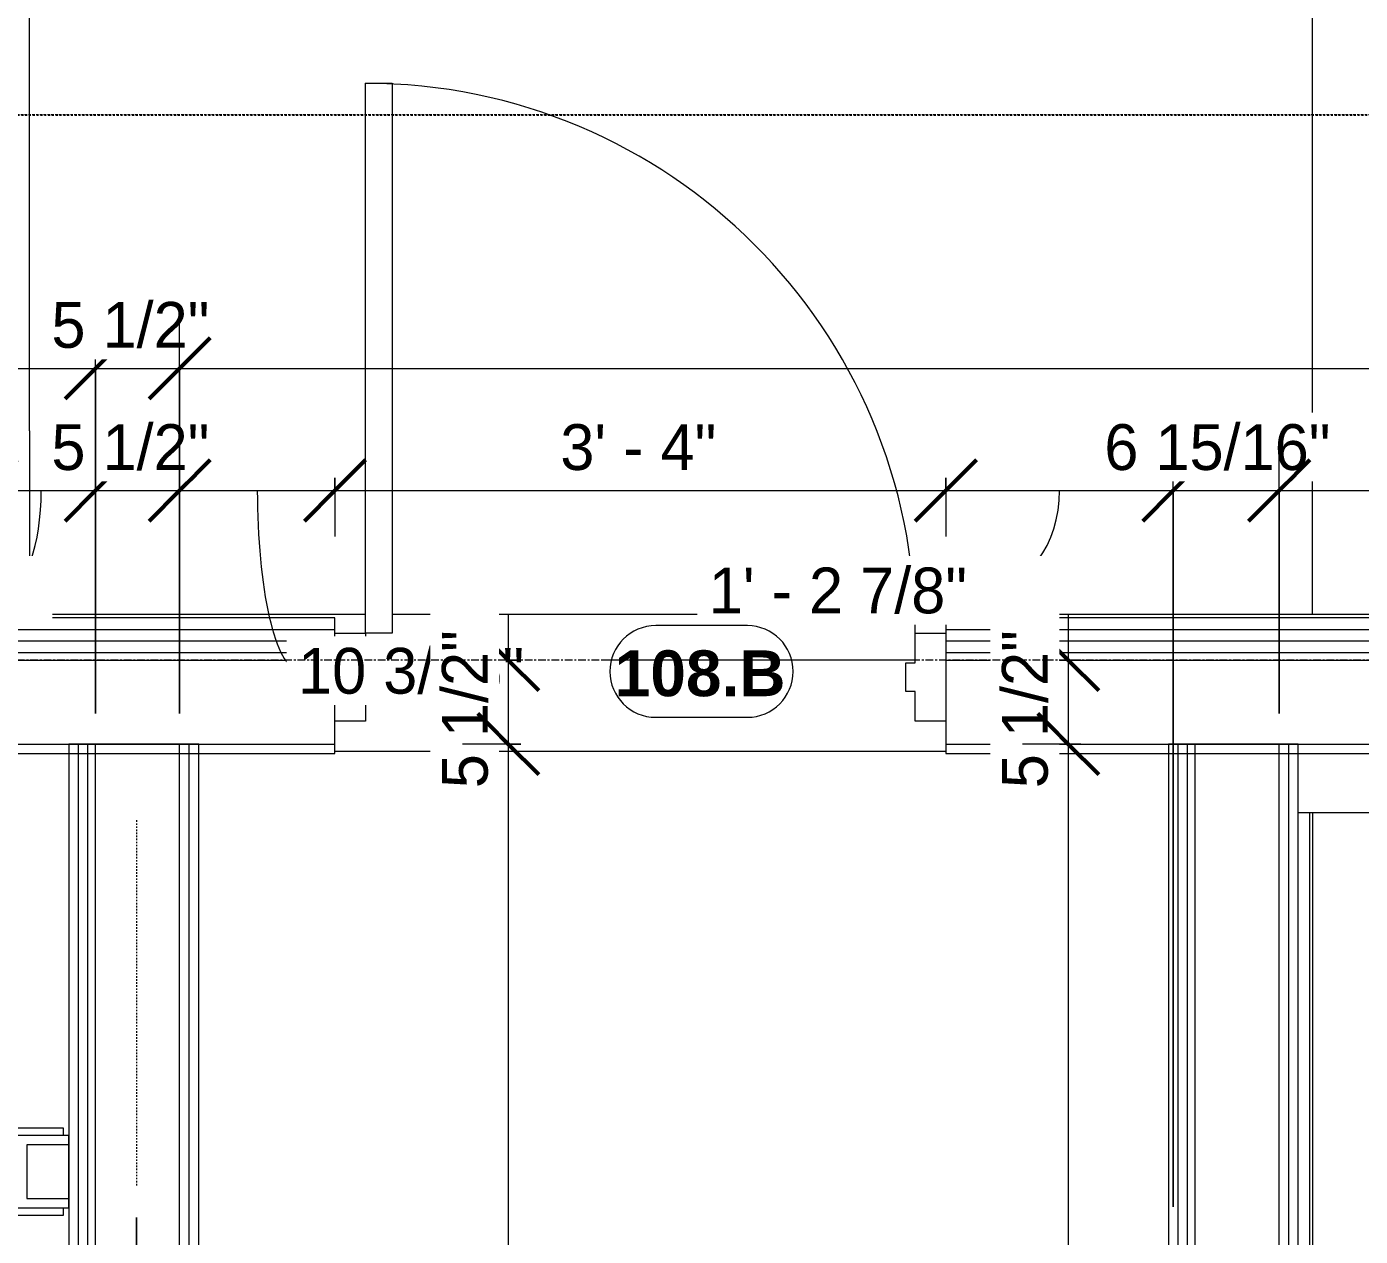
# Model space of a CAD drawing. Header units: inches. Extents: x -4058 to -1781, y 9814 to 12264.
# Drawn here: x -2716.5 to -2629.2, y 12049.5 to 12128.6 of the extents above; entities that cross this region are included whole.
import ezdxf

# ---------------------------------------------------------------- set-up
doc = ezdxf.new("R2010")
doc.units = ezdxf.units.IN
doc.header["$MEASUREMENT"] = 0
for name, pattern in [('Aligning Line 1_8_', [0.25, 0.125, -0.125]), ('Dash 3_32_', [0.1875, 0.09375, -0.09375]), ('Dash_2_', [0.25, 0.125, -0.125]), ('Grid Line 1_2_', [0.875, 0.5, -0.125, 0.125, -0.125])]:
    doc.linetypes.add(name, pattern=pattern)
for name, color, linetype, lineweight in [('0-1', 7, 'Continuous', 5), ('0-2', 7, 'Continuous', 9), ('A-ANNO-DIMS', 211, 'Continuous', 9), ('A-ANNO-DIMS-32', 211, 'Continuous', 9), ('A-DETL-1', 90, 'Dash 3_32_', 9), ('A-DOOR-1', 7, 'Continuous', 9), ('A-DOOR-2', 31, 'Continuous', 9), ('A-DOOR-FRAM-1', 7, 'Continuous', 9), ('A-DOOR-IDEN', 31, 'Continuous', 9), ('A-FLOR-1', 7, 'Continuous', 9), ('A-WALL-1', 7, 'Continuous', 9), ('A-WALL-2', 113, 'Continuous', 9), ('G-ANNO-SYMB', 111, 'Aligning Line 1_8_', 9), ('I-WALL-3', 7, 'Continuous', 9), ('S-FNDN-1', 7, 'Continuous', 9), ('S-GRID-1', 1, 'Grid Line 1_2_', 9), ('S-STRS-1', 7, 'Continuous', 9)]:
    doc.layers.add(name, color=color, linetype=linetype, lineweight=lineweight)
doc.layers.add('0-3', color=250, linetype='Dash_2_')
doc.styles.add('Arial_B', font='arialbd.ttf', dxfattribs={"height": 3})
doc.styles.add('Century Gothic', font='ufonts.com_century-gothic.ttf', dxfattribs={"height": 3})
doc.dimstyles.new('THE_DIMENSION_STRING_1', dxfattribs={"dimscale": 12, "dimtxt": 3.132505, "dimasz": 0.333333, "dimexe": 0.25, "dimexo": 0.166667, "dimgap": 0.041667, "dimtad": 1, "dimdec": 4, "dimrnd": 0.0625, "dimzin": 3, "dimdsep": 46, "dimlunit": 4, "dimtxsty": 'Century Gothic', "dimblk1": 'OBLIQUE', "dimblk2": 'OBLIQUE', "dimsah": 1, "dimcen": 0.09, "dimdle": 0.25, "dimazin": 0, "dimtfac": 1, "dimtdec": 4, "dimtix": 1, "dimtmove": 1, "dimatfit": 3, "dimfxl": 1, "dimtvp": 1, "dimtfill": 1, "dimfrac": 2, "dimtolj": 1, "dimtzin": 0, "dimarcsym": 2})
doc.dimstyles.new('THE_DIMENSION_STRING_2', dxfattribs={"dimscale": 12, "dimtxt": 3.132505, "dimasz": 0.333333, "dimexe": 0.25, "dimexo": 0.166667, "dimgap": 0.041667, "dimtad": 1, "dimdec": 4, "dimrnd": 0.0625, "dimzin": 3, "dimdsep": 46, "dimlunit": 4, "dimtxsty": 'Century Gothic', "dimblk1": 'OBLIQUE', "dimblk2": 'OBLIQUE', "dimsah": 1, "dimcen": 0.09, "dimdle": 0.25, "dimazin": 0, "dimtfac": 1, "dimtdec": 4, "dimtix": 1, "dimtmove": 0, "dimatfit": 3, "dimfxl": 1, "dimtvp": 1, "dimtfill": 1, "dimfrac": 2, "dimtolj": 1, "dimtzin": 0, "dimarcsym": 2})
doc.dimstyles.new('THE_DIMENSION_STRING_3', dxfattribs={"dimscale": 12, "dimtxt": 3.132505, "dimasz": 0.333333, "dimexe": 0.25, "dimexo": 0.166667, "dimgap": 0.041667, "dimtad": 1, "dimdec": 4, "dimrnd": 0.0625, "dimzin": 3, "dimdsep": 46, "dimlunit": 4, "dimtxsty": 'Century Gothic', "dimblk1": 'OBLIQUE', "dimblk2": 'OBLIQUE', "dimsah": 1, "dimcen": 0.09, "dimdle": 0.25, "dimazin": 0, "dimtfac": 1, "dimtdec": 4, "dimtix": 1, "dimtmove": 0, "dimatfit": 3, "dimfxl": 1, "dimtvp": 1, "dimtfill": 1, "dimfrac": 2, "dimtolj": 1, "dimtzin": 0, "dimarcsym": 2})
doc.dimstyles.new('THE_DIMENSION_STRING_5', dxfattribs={"dimscale": 12, "dimtxt": 3.132505, "dimasz": 0.333333, "dimexe": 0.25, "dimexo": 0.166667, "dimgap": 0.041667, "dimtad": 1, "dimdec": 4, "dimrnd": 0.0625, "dimzin": 3, "dimdsep": 46, "dimlunit": 4, "dimtxsty": 'Century Gothic', "dimblk1": 'OBLIQUE', "dimblk2": 'OBLIQUE', "dimsah": 1, "dimcen": 0.09, "dimdle": 0.25, "dimazin": 0, "dimtfac": 1, "dimtdec": 4, "dimtix": 1, "dimtmove": 0, "dimatfit": 3, "dimfxl": 1, "dimtvp": 1, "dimtfill": 1, "dimfrac": 2, "dimtolj": 1, "dimtzin": 0, "dimarcsym": 2})

# ---------------------------------------------------------------- blocks, each defined once
blk = doc.blocks.new('STOREFRONT DOOR B - ALUM_ STILE W_ GLASS INSET-3358393-UNIT PLANS - 1ST FLOOR')
at = {"layer": 'A-DOOR-1'}
for p, q in [((16.25, -3.6875), (18, -3.6875)), ((16.25, -39.6875), (16.25, -3.6875)), ((18, -3.6875), (18, -39.6875)), ((18, -39.6875), (16.25, -39.6875))]:
    blk.add_line(p, q, dxfattribs=at)
blk.add_arc((18, -3.6875), 36, 180, 270, dxfattribs=at)
at = {"layer": 'A-DOOR-FRAM-1'}
for p, q in [((-20, 2.0625), (-18, 2.0625)), ((-20, -3.6875), (-20, 2.0625)), ((-18, 2.0625), (-18, 0.125)), ((18, 2.0625), (20, 2.0625)), ((18, 0.125), (18, 2.0625)), ((20, 2.0625), (20, -3.6875)), ((-18, 0.125), (-17.375, 0.125)), ((-17.375, 0.125), (-17.375, -1.75)), ((17.375, 0.125), (18, 0.125)), ((17.375, -1.75), (17.375, 0.125)), ((-18, -1.75), (-18, -3.6875)), ((-17.375, -1.75), (-18, -1.75)), ((18, -1.75), (17.375, -1.75)), ((18, -3.6875), (18, -1.75)), ((-18, -3.6875), (-20, -3.6875)), ((20, -3.6875), (18, -3.6875))]:
    blk.add_line(p, q, dxfattribs=at)
blk = doc.blocks.new('CTR - 1st Phase - Shell_rvt-1-UNIT PLANS - 1ST FLOOR')
at = {"layer": 'A-FLOR-1'}
for p, q in [((-2716.324, 12102.189), (-2716.324, 12219.189)), ((-2632.324, 12090.189), (-2632.324, 12159.189)), ((-2716.324, 12102.189), (-2716.324, 12090.189)), ((-2656.324, 12081.189), (-2696.324, 12081.189))]:
    blk.add_line(p, q, dxfattribs=at)
at = {"layer": 'A-WALL-1'}
for p, q in [((-2696.324, 12089.939), (-2792.624, 12089.939)), ((-2696.324, 12088.939), (-2696.324, 12089.939)), ((-2642.549, 12089.939), (-2656.324, 12089.939)), ((-2656.324, 12089.939), (-2656.324, 12088.939)), ((-2518.099, 12089.939), (-2642.549, 12089.939)), ((-2792.624, 12089.189), (-2696.324, 12089.189)), ((-2792.624, 12088.439), (-2696.324, 12088.439)), ((-2656.324, 12089.189), (-2642.549, 12089.189)), ((-2656.324, 12088.439), (-2642.549, 12088.439)), ((-2642.549, 12089.189), (-2518.099, 12089.189)), ((-2642.549, 12088.439), (-2518.099, 12088.439)), ((-2719.936, 12087.689), (-2696.324, 12087.689)), ((-2656.324, 12087.689), (-2642.549, 12087.689)), ((-2642.549, 12087.689), (-2518.099, 12087.689)), ((-2719.936, 12087.189), (-2696.324, 12087.189)), ((-2656.324, 12087.189), (-2642.549, 12087.189)), ((-2642.549, 12087.189), (-2518.099, 12087.189)), ((-2696.324, 12081.064), (-2696.324, 12083.189)), ((-2656.324, 12083.189), (-2656.324, 12081.064)), ((-2719.936, 12081.689), (-2696.324, 12081.689)), ((-2656.324, 12081.689), (-2642.549, 12081.689)), ((-2642.549, 12081.689), (-2518.099, 12081.689)), ((-2719.936, 12081.064), (-2696.324, 12081.064)), ((-2656.324, 12081.064), (-2642.549, 12081.064)), ((-2642.549, 12081.064), (-2518.099, 12081.064))]:
    blk.add_line(p, q, dxfattribs=at)
at = {"layer": 'S-FNDN-1'}
for p, q in [((-2719.374, 12090.189), (-2694.324, 12090.189)), ((-2692.574, 12090.189), (-1997.074, 12090.189)), ((-2658.324, 12087.189), (-2694.324, 12087.189))]:
    blk.add_line(p, q, dxfattribs=at)
at = {"layer": '0-2', "rotation": 180}
blk.add_blockref('STOREFRONT DOOR B - ALUM_ STILE W_ GLASS INSET-3358393-UNIT PLANS - 1ST FLOOR', (-2676.324, 12085.252), dxfattribs=at)
blk = doc.blocks.new('CTR - 1st Phase -Stairs _ Elevators_rvt-1-UNIT PLANS - 1ST FLOOR')
at = {"layer": 'A-WALL-1'}
for p, q in [((-2713.124, 11844.064), (-2713.124, 12081.689)), ((-2712.499, 11844.064), (-2712.499, 12081.689)), ((-2711.999, 11844.064), (-2711.999, 12081.689)), ((-2706.499, 11844.064), (-2706.499, 12081.689)), ((-2705.874, 11844.064), (-2705.874, 12081.689)), ((-2641.124, 11901.189), (-2641.124, 12081.689)), ((-2640.499, 11901.189), (-2640.499, 12081.689)), ((-2639.999, 11901.189), (-2639.999, 12081.689)), ((-2634.499, 11901.189), (-2634.499, 12081.689)), ((-2633.874, 11901.189), (-2633.874, 12081.689))]:
    blk.add_line(p, q, dxfattribs=at)
at = {"layer": 'I-WALL-3'}
for p, q in [((-2713.749, 12081.689), (-2713.749, 11844.064)), ((-2705.249, 12081.689), (-2713.749, 12081.689)), ((-2705.249, 11844.064), (-2705.249, 12081.689)), ((-2641.749, 12081.689), (-2641.749, 11901.189)), ((-2633.249, 12081.689), (-2641.749, 12081.689)), ((-2633.249, 11901.189), (-2633.249, 12081.689))]:
    blk.add_line(p, q, dxfattribs=at)
at = {"layer": 'S-STRS-1'}
blk.add_line((-2632.311, 12077.189), (-2632.311, 12044.314), dxfattribs=at)
blk = doc.blocks.new('CTR - 1st Phase - Structure_rvt-1-UNIT PLANS - 1ST FLOOR')
at = {"layer": 'A-WALL-1'}
for q in [(-2633.249, 12077.189), (-2632.511, 11909.314)]:
    blk.add_line((-2632.511, 12077.189), q, dxfattribs=at)
at = {"layer": 'S-FNDN-1'}
blk.add_line((-2527.999, 12077.189), (-2633.249, 12077.189), dxfattribs=at)
blk = doc.blocks.new('SWING - SINGLE - FLUSH - SWING - 32_ x 80_ - WITH ACOUSTICAL SEAL-4202147-UNIT PLANS - 1ST FLOOR')
at = {"layer": 'A-DOOR-2'}
for p, q in [((-19, 2.375), (-19, 2.875)), ((-19, 2.875), (-16, 2.875)), ((-16, 2.875), (-16, 2.375)), ((16, 2.375), (16, 2.875)), ((16, 2.875), (19, 2.875)), ((19, 2.875), (19, 2.375)), ((-16, 2.375), (-19, 2.375)), ((19, 2.375), (16, 2.375)), ((-19, -2.375), (-16, -2.375)), ((-19, -2.875), (-19, -2.375)), ((-16, -2.375), (-16, -2.875)), ((14, -2.375), (14, -34.379)), ((16, -2.375), (14, -2.375)), ((16, -2.375), (16, -34.379)), ((16, -2.375), (19, -2.375)), ((16, -2.875), (16, -2.375)), ((19, -2.375), (19, -2.875)), ((-16, -2.875), (-19, -2.875)), ((19, -2.875), (16, -2.875)), ((16, -34.379), (14, -34.379))]:
    blk.add_line(p, q, dxfattribs=at)
blk.add_arc((16, -2.375), 32.067, 180, 266.42413, dxfattribs=at)
blk = doc.blocks.new('DIMBLOCK327-UNIT PLANS - 1ST FLOOR')
at = {"layer": 'A-ANNO-DIMS-32'}
for p, q in [((-2719.124, 12092.689), (-2719.124, 12101.282)), ((-2711.999, 12083.689), (-2711.999, 12101.282)), ((-2719.124, 12098.282), (-2711.999, 12098.282)), ((-2719.124, 12098.282), (-2719.124, 12092.689)), ((-2711.999, 12098.282), (-2711.999, 12083.689))]:
    blk.add_line(p, q, dxfattribs=at)
at = {"layer": 'A-ANNO-DIMS-32', "lineweight": 50}
for p, q in [((-2719.124, 12098.282), (-2717.124, 12100.282)), ((-2711.999, 12098.282), (-2709.999, 12100.282)), ((-2719.124, 12098.282), (-2721.124, 12096.282)), ((-2711.999, 12098.282), (-2713.999, 12096.282))]:
    blk.add_line(p, q, dxfattribs=at)
at = {"layer": 'A-ANNO-DIMS-32'}
blk.add_ellipse((-2717.835, 12098.282), major_axis=(0, 6.424), ratio=0.354059, start_param=3.141593, end_param=4.712389, dxfattribs=at)
at = {"layer": 'A-ANNO-DIMS-32', "color": 0, "insert": (-2729.122, 12093.242), "char_height": 3, "width": 13.54435, "attachment_point": 1, "line_spacing_factor": 0.984502, "style": 'Century Gothic', "bg_fill": 3, "box_fill_scale": 1.25, "bg_fill_color": 256, "bg_fill_true_color": 13158600, "bg_fill_transparency": 0}
blk.add_mtext('7 1/8"', dxfattribs=at)
blk = doc.blocks.new('_Oblique')
at = {"color": 0, "linetype": 'ByBlock', "lineweight": -2}
blk.add_line((-0.5, -0.5), (0.5, 0.5), dxfattribs=at)
blk = doc.blocks.new('DIMBLOCK328-UNIT PLANS - 1ST FLOOR')
at = {"layer": 'A-ANNO-DIMS-32'}
for p, q in [((-2711.999, 12083.689), (-2711.999, 12101.282)), ((-2706.499, 12083.689), (-2706.499, 12101.282)), ((-2711.999, 12098.282), (-2706.499, 12098.282)), ((-2711.999, 12098.282), (-2711.999, 12083.689)), ((-2706.499, 12098.282), (-2706.499, 12083.689))]:
    blk.add_line(p, q, dxfattribs=at)
at = {"layer": 'A-ANNO-DIMS-32', "lineweight": 50}
for p, q in [((-2711.999, 12098.282), (-2709.999, 12100.282)), ((-2706.499, 12098.282), (-2704.499, 12100.282)), ((-2711.999, 12098.282), (-2713.999, 12096.282)), ((-2706.499, 12098.282), (-2708.499, 12096.282))]:
    blk.add_line(p, q, dxfattribs=at)
at = {"layer": 'A-ANNO-DIMS-32', "color": 0, "insert": (-2714.892, 12102.627), "char_height": 3, "width": 13.54435, "attachment_point": 1, "line_spacing_factor": 0.984502, "style": 'Century Gothic', "bg_fill": 3, "box_fill_scale": 1.25, "bg_fill_color": 256, "bg_fill_true_color": 13158600, "bg_fill_transparency": 0}
blk.add_mtext('5 1/2"', dxfattribs=at)
blk = doc.blocks.new('DIMBLOCK329-UNIT PLANS - 1ST FLOOR')
at = {"layer": 'A-ANNO-DIMS-32'}
for p, q in [((-2706.499, 12083.689), (-2706.499, 12101.282)), ((-2696.324, 12099.11), (-2696.324, 12095.282)), ((-2696.324, 12098.282), (-2696.324, 12099.11)), ((-2706.499, 12098.282), (-2696.324, 12098.282)), ((-2706.499, 12098.282), (-2706.499, 12083.689))]:
    blk.add_line(p, q, dxfattribs=at)
at = {"layer": 'A-ANNO-DIMS-32', "lineweight": 50}
for p, q in [((-2706.499, 12098.282), (-2704.499, 12100.282)), ((-2696.324, 12098.282), (-2694.324, 12100.282)), ((-2706.499, 12098.282), (-2708.499, 12096.282)), ((-2696.324, 12098.282), (-2698.324, 12096.282))]:
    blk.add_line(p, q, dxfattribs=at)
at = {"layer": 'A-ANNO-DIMS-32'}
blk.add_ellipse((-2698.741, 12098.282), major_axis=(0, 11.682), ratio=0.228543, start_param=1.570796, end_param=3.141593, dxfattribs=at)
at = {"layer": 'A-ANNO-DIMS-32', "color": 0, "insert": (-2698.741, 12087.984), "char_height": 3, "width": 19.15303, "attachment_point": 1, "line_spacing_factor": 0.984502, "style": 'Century Gothic', "bg_fill": 3, "box_fill_scale": 1.25, "bg_fill_color": 256, "bg_fill_true_color": 13158600, "bg_fill_transparency": 0}
blk.add_mtext('10 3/16"', dxfattribs=at)
blk = doc.blocks.new('DIMBLOCK330-UNIT PLANS - 1ST FLOOR')
at = {"layer": 'A-ANNO-DIMS-32', "lineweight": 50}
for p, q in [((-2696.324, 12098.282), (-2694.324, 12100.282)), ((-2656.324, 12098.282), (-2654.324, 12100.282)), ((-2696.324, 12098.282), (-2698.324, 12096.282)), ((-2656.324, 12098.282), (-2658.324, 12096.282))]:
    blk.add_line(p, q, dxfattribs=at)
at = {"layer": 'A-ANNO-DIMS-32'}
for p, q in [((-2696.324, 12099.11), (-2696.324, 12095.282)), ((-2696.324, 12098.282), (-2696.324, 12099.11)), ((-2656.324, 12099.11), (-2656.324, 12095.282)), ((-2656.324, 12098.282), (-2656.324, 12099.11)), ((-2696.324, 12098.282), (-2656.324, 12098.282))]:
    blk.add_line(p, q, dxfattribs=at)
at = {"layer": 'A-ANNO-DIMS-32', "color": 0, "insert": (-2681.569, 12102.627), "char_height": 3, "width": 12.58969, "attachment_point": 1, "line_spacing_factor": 0.984502, "style": 'Century Gothic', "bg_fill": 3, "box_fill_scale": 1.25, "bg_fill_color": 256, "bg_fill_true_color": 13158600, "bg_fill_transparency": 0}
blk.add_mtext('3\' - 4"', dxfattribs=at)
blk = doc.blocks.new('DIMBLOCK331-UNIT PLANS - 1ST FLOOR')
at = {"layer": 'A-ANNO-DIMS-32'}
for p, q in [((-2641.436, 12051.402), (-2641.436, 12101.282)), ((-2656.324, 12099.11), (-2656.324, 12095.282)), ((-2656.324, 12098.282), (-2656.324, 12099.11)), ((-2656.324, 12098.282), (-2641.436, 12098.282)), ((-2641.436, 12098.282), (-2641.436, 12051.402))]:
    blk.add_line(p, q, dxfattribs=at)
at = {"layer": 'A-ANNO-DIMS-32', "lineweight": 50}
for p, q in [((-2656.324, 12098.282), (-2654.324, 12100.282)), ((-2641.436, 12098.282), (-2639.436, 12100.282)), ((-2656.324, 12098.282), (-2658.324, 12096.282)), ((-2641.436, 12098.282), (-2643.436, 12096.282))]:
    blk.add_line(p, q, dxfattribs=at)
at = {"layer": 'A-ANNO-DIMS-32'}
blk.add_ellipse((-2653.697, 12098.282), major_axis=(0, 6.424), ratio=0.749948, start_param=3.141593, end_param=4.712389, dxfattribs=at)
at = {"layer": 'A-ANNO-DIMS-32', "color": 0, "insert": (-2671.846, 12093.242), "char_height": 3, "width": 21.77837, "attachment_point": 1, "line_spacing_factor": 0.984502, "style": 'Century Gothic', "bg_fill": 3, "box_fill_scale": 1.25, "bg_fill_color": 256, "bg_fill_true_color": 13158600, "bg_fill_transparency": 0}
blk.add_mtext('1\' - 2 7/8"', dxfattribs=at)
blk = doc.blocks.new('DIMBLOCK332-UNIT PLANS - 1ST FLOOR')
at = {"layer": 'A-ANNO-DIMS-32'}
for p, q in [((-2641.436, 12051.402), (-2641.436, 12101.282)), ((-2634.499, 12083.689), (-2634.499, 12101.282)), ((-2641.436, 12098.282), (-2634.499, 12098.282)), ((-2641.436, 12098.282), (-2641.436, 12051.402)), ((-2634.499, 12098.282), (-2634.499, 12083.689))]:
    blk.add_line(p, q, dxfattribs=at)
at = {"layer": 'A-ANNO-DIMS-32', "lineweight": 50}
for p, q in [((-2641.436, 12098.282), (-2639.436, 12100.282)), ((-2634.499, 12098.282), (-2632.499, 12100.282)), ((-2641.436, 12098.282), (-2643.436, 12096.282)), ((-2634.499, 12098.282), (-2636.499, 12096.282))]:
    blk.add_line(p, q, dxfattribs=at)
at = {"layer": 'A-ANNO-DIMS-32', "color": 0, "insert": (-2645.948, 12102.627), "char_height": 3, "width": 19.15303, "attachment_point": 1, "line_spacing_factor": 0.984502, "style": 'Century Gothic', "bg_fill": 3, "box_fill_scale": 1.25, "bg_fill_color": 256, "bg_fill_true_color": 13158600, "bg_fill_transparency": 0}
blk.add_mtext('6 15/16"', dxfattribs=at)
blk = doc.blocks.new('DIMBLOCK333-UNIT PLANS - 1ST FLOOR')
at = {"layer": 'A-ANNO-DIMS-32'}
for p, q in [((-2634.499, 12083.689), (-2634.499, 12101.282)), ((-2526.124, 12083.689), (-2526.124, 12101.282)), ((-2634.499, 12098.282), (-2526.124, 12098.282)), ((-2634.499, 12098.282), (-2634.499, 12083.689)), ((-2526.124, 12098.282), (-2526.124, 12083.689))]:
    blk.add_line(p, q, dxfattribs=at)
at = {"layer": 'A-ANNO-DIMS-32', "lineweight": 50}
for p, q in [((-2634.499, 12098.282), (-2632.499, 12100.282)), ((-2526.124, 12098.282), (-2524.124, 12100.282)), ((-2634.499, 12098.282), (-2636.499, 12096.282)), ((-2526.124, 12098.282), (-2528.124, 12096.282))]:
    blk.add_line(p, q, dxfattribs=at)
at = {"layer": 'A-ANNO-DIMS-32', "color": 0, "insert": (-2589.386, 12102.627), "char_height": 3, "width": 21.77837, "attachment_point": 1, "line_spacing_factor": 0.984502, "style": 'Century Gothic', "bg_fill": 3, "box_fill_scale": 1.25, "bg_fill_color": 256, "bg_fill_true_color": 13158600, "bg_fill_transparency": 0}
blk.add_mtext('9\' - 0 3/8"', dxfattribs=at)
blk = doc.blocks.new('DIMBLOCK835-UNIT PLANS - 1ST FLOOR')
at = {"layer": 'A-ANNO-DIMS-32'}
for p, q in [((-2932.211, 12083.689), (-2932.211, 12109.282)), ((-2711.999, 12083.689), (-2711.999, 12109.282)), ((-2932.211, 12106.282), (-2711.999, 12106.282)), ((-2932.211, 12106.282), (-2932.211, 12083.689)), ((-2711.999, 12106.282), (-2711.999, 12083.689))]:
    blk.add_line(p, q, dxfattribs=at)
at = {"layer": 'A-ANNO-DIMS-32', "lineweight": 50}
for p, q in [((-2932.211, 12106.282), (-2930.211, 12108.282)), ((-2711.999, 12106.282), (-2709.999, 12108.282)), ((-2932.211, 12106.282), (-2934.211, 12104.282)), ((-2711.999, 12106.282), (-2713.999, 12104.282))]:
    blk.add_line(p, q, dxfattribs=at)
at = {"layer": 'A-ANNO-DIMS-32', "color": 0, "insert": (-2833.516, 12110.627), "char_height": 3, "width": 27.38704, "attachment_point": 1, "line_spacing_factor": 0.984502, "style": 'Century Gothic', "bg_fill": 3, "box_fill_scale": 1.25, "bg_fill_color": 256, "bg_fill_true_color": 13158600, "bg_fill_transparency": 0}
blk.add_mtext('18\' - 4 3/16"', dxfattribs=at)
blk = doc.blocks.new('DIMBLOCK836-UNIT PLANS - 1ST FLOOR')
at = {"layer": 'A-ANNO-DIMS-32'}
for p, q in [((-2711.999, 12083.689), (-2711.999, 12109.282)), ((-2706.499, 12083.689), (-2706.499, 12109.282)), ((-2711.999, 12106.282), (-2706.499, 12106.282)), ((-2711.999, 12106.282), (-2711.999, 12083.689)), ((-2706.499, 12106.282), (-2706.499, 12083.689))]:
    blk.add_line(p, q, dxfattribs=at)
at = {"layer": 'A-ANNO-DIMS-32', "lineweight": 50}
for p, q in [((-2711.999, 12106.282), (-2709.999, 12108.282)), ((-2706.499, 12106.282), (-2704.499, 12108.282)), ((-2711.999, 12106.282), (-2713.999, 12104.282)), ((-2706.499, 12106.282), (-2708.499, 12104.282))]:
    blk.add_line(p, q, dxfattribs=at)
at = {"layer": 'A-ANNO-DIMS-32', "color": 0, "insert": (-2714.892, 12110.627), "char_height": 3, "width": 13.54435, "attachment_point": 1, "line_spacing_factor": 0.984502, "style": 'Century Gothic', "bg_fill": 3, "box_fill_scale": 1.25, "bg_fill_color": 256, "bg_fill_true_color": 13158600, "bg_fill_transparency": 0}
blk.add_mtext('5 1/2"', dxfattribs=at)
blk = doc.blocks.new('DIMBLOCK837-UNIT PLANS - 1ST FLOOR')
at = {"layer": 'A-ANNO-DIMS-32'}
for p, q in [((-2706.499, 12083.689), (-2706.499, 12109.282)), ((-2526.124, 12083.689), (-2526.124, 12109.282)), ((-2706.499, 12106.282), (-2526.124, 12106.282)), ((-2706.499, 12106.282), (-2706.499, 12083.689)), ((-2526.124, 12106.282), (-2526.124, 12083.689))]:
    blk.add_line(p, q, dxfattribs=at)
at = {"layer": 'A-ANNO-DIMS-32', "lineweight": 50}
for p, q in [((-2706.499, 12106.282), (-2704.499, 12108.282)), ((-2526.124, 12106.282), (-2524.124, 12108.282)), ((-2706.499, 12106.282), (-2708.499, 12104.282)), ((-2526.124, 12106.282), (-2528.124, 12104.282))]:
    blk.add_line(p, q, dxfattribs=at)
at = {"layer": 'A-ANNO-DIMS-32', "color": 0, "insert": (-2626.554, 12110.627), "char_height": 3, "width": 24.5827, "attachment_point": 1, "line_spacing_factor": 0.984502, "style": 'Century Gothic', "bg_fill": 3, "box_fill_scale": 1.25, "bg_fill_color": 256, "bg_fill_true_color": 13158600, "bg_fill_transparency": 0}
blk.add_mtext('15\' - 0 3/8"', dxfattribs=at)
blk = doc.blocks.new('DIMBLOCK843-UNIT PLANS - 1ST FLOOR')
at = {"layer": 'A-ANNO-DIMS-32'}
for p, q in [((-2684.979, 12090.189), (-2684.979, 12081.689)), ((-2684.15, 12087.189), (-2687.979, 12087.189)), ((-2684.979, 12087.189), (-2684.15, 12087.189)), ((-2684.15, 12081.689), (-2687.979, 12081.689)), ((-2684.979, 12081.689), (-2684.15, 12081.689))]:
    blk.add_line(p, q, dxfattribs=at)
at = {"layer": 'A-ANNO-DIMS-32', "lineweight": 50}
for p, q in [((-2684.979, 12087.189), (-2686.979, 12089.189)), ((-2684.979, 12087.189), (-2682.979, 12085.189)), ((-2684.979, 12081.689), (-2686.979, 12083.689)), ((-2684.979, 12081.689), (-2682.979, 12079.689))]:
    blk.add_line(p, q, dxfattribs=at)
at = {"layer": 'A-ANNO-DIMS-32', "color": 0, "insert": (-2689.324, 12078.796), "char_height": 3, "width": 13.54435, "attachment_point": 1, "rotation": 90, "line_spacing_factor": 0.984502, "style": 'Century Gothic', "bg_fill": 3, "box_fill_scale": 1.25, "bg_fill_color": 256, "bg_fill_true_color": 13158600, "bg_fill_transparency": 0}
blk.add_mtext('5 1/2"', dxfattribs=at)
blk = doc.blocks.new('DIMBLOCK844-UNIT PLANS - 1ST FLOOR')
at = {"layer": 'A-ANNO-DIMS-32', "lineweight": 50}
for p, q in [((-2684.979, 12081.689), (-2686.979, 12083.689)), ((-2684.979, 12081.689), (-2682.979, 12079.689)), ((-2684.979, 11842.814), (-2686.979, 11844.814)), ((-2684.979, 11842.814), (-2682.979, 11840.814))]:
    blk.add_line(p, q, dxfattribs=at)
at = {"layer": 'A-ANNO-DIMS-32'}
for p, q in [((-2684.15, 12081.689), (-2687.979, 12081.689)), ((-2684.979, 12081.689), (-2684.979, 11842.814)), ((-2684.979, 12081.689), (-2684.15, 12081.689)), ((-2684.15, 11842.814), (-2687.979, 11842.814)), ((-2684.979, 11842.814), (-2684.15, 11842.814))]:
    blk.add_line(p, q, dxfattribs=at)
at = {"layer": 'A-ANNO-DIMS-32', "color": 0, "insert": (-2689.324, 11950.841), "char_height": 3, "width": 27.38704, "attachment_point": 1, "rotation": 90, "line_spacing_factor": 0.984502, "style": 'Century Gothic', "bg_fill": 3, "box_fill_scale": 1.25, "bg_fill_color": 256, "bg_fill_true_color": 13158600, "bg_fill_transparency": 0}
blk.add_mtext('19\' - 10 7/8"', dxfattribs=at)
blk = doc.blocks.new('DIMBLOCK848-UNIT PLANS - 1ST FLOOR')
at = {"layer": 'A-ANNO-DIMS-32'}
for p, q in [((-2648.31, 12090.189), (-2648.31, 12081.689)), ((-2647.481, 12087.189), (-2651.31, 12087.189)), ((-2648.31, 12087.189), (-2647.481, 12087.189)), ((-2647.481, 12081.689), (-2651.31, 12081.689)), ((-2648.31, 12081.689), (-2647.481, 12081.689))]:
    blk.add_line(p, q, dxfattribs=at)
at = {"layer": 'A-ANNO-DIMS-32', "lineweight": 50}
for p, q in [((-2648.31, 12087.189), (-2650.31, 12089.189)), ((-2648.31, 12087.189), (-2646.31, 12085.189)), ((-2648.31, 12081.689), (-2650.31, 12083.689)), ((-2648.31, 12081.689), (-2646.31, 12079.689))]:
    blk.add_line(p, q, dxfattribs=at)
at = {"layer": 'A-ANNO-DIMS-32', "color": 0, "insert": (-2652.655, 12078.796), "char_height": 3, "width": 13.54435, "attachment_point": 1, "rotation": 90, "line_spacing_factor": 0.984502, "style": 'Century Gothic', "bg_fill": 3, "box_fill_scale": 1.25, "bg_fill_color": 256, "bg_fill_true_color": 13158600, "bg_fill_transparency": 0}
blk.add_mtext('5 1/2"', dxfattribs=at)
blk = doc.blocks.new('DIMBLOCK849-UNIT PLANS - 1ST FLOOR')
at = {"layer": 'A-ANNO-DIMS-32', "lineweight": 50}
for p, q in [((-2648.31, 12081.689), (-2650.31, 12083.689)), ((-2648.31, 12081.689), (-2646.31, 12079.689)), ((-2648.31, 11901.189), (-2650.31, 11903.189)), ((-2648.31, 11901.189), (-2646.31, 11899.189))]:
    blk.add_line(p, q, dxfattribs=at)
at = {"layer": 'A-ANNO-DIMS-32'}
for p, q in [((-2647.481, 12081.689), (-2651.31, 12081.689)), ((-2648.31, 12081.689), (-2648.31, 11901.189)), ((-2648.31, 12081.689), (-2647.481, 12081.689)), ((-2643.749, 11901.189), (-2651.31, 11901.189)), ((-2648.31, 11901.189), (-2643.749, 11901.189))]:
    blk.add_line(p, q, dxfattribs=at)
at = {"layer": 'A-ANNO-DIMS-32', "color": 0, "insert": (-2652.655, 11981.197), "char_height": 3, "width": 24.5827, "attachment_point": 1, "rotation": 90, "line_spacing_factor": 0.984502, "style": 'Century Gothic', "bg_fill": 3, "box_fill_scale": 1.25, "bg_fill_color": 256, "bg_fill_true_color": 13158600, "bg_fill_transparency": 0}
blk.add_mtext('15\' - 0 1/2"', dxfattribs=at)
blk = doc.blocks.new('Door Tag - Mark - Instance-4122133-UNIT PLANS - 1ST FLOOR')
at = {"layer": 'A-DOOR-IDEN'}
for p, q in [((0.09375, 0.09375), (-0.09375, 0.09375)), ((-0.09375, -0.09375), (0.09375, -0.09375))]:
    blk.add_line(p, q, dxfattribs=at)
for centre, start, end in [((-0.09375, 0), 90, 270), ((0.09375, 0), 270, 90)]:
    blk.add_arc(centre, 0.09375, start, end, dxfattribs=at)
blk = doc.blocks.new('DIMBLOCK1226-UNIT PLANS - 1ST FLOOR')
at = {"layer": 'A-ANNO-DIMS-32'}
for p, q in [((-2755.311, 12051.694), (-2755.311, 12041.07)), ((-2755.311, 12044.07), (-2755.311, 12051.694)), ((-2709.311, 12050.694), (-2709.311, 12041.07)), ((-2709.311, 12044.07), (-2709.311, 12050.694)), ((-2706.311, 12044.07), (-2758.311, 12044.07))]:
    blk.add_line(p, q, dxfattribs=at)
at = {"layer": 'A-ANNO-DIMS-32', "lineweight": 50}
for p, q in [((-2755.311, 12044.07), (-2753.311, 12046.07)), ((-2709.311, 12044.07), (-2707.311, 12046.07)), ((-2755.311, 12044.07), (-2757.311, 12042.07)), ((-2709.311, 12044.07), (-2711.311, 12042.07))]:
    blk.add_line(p, q, dxfattribs=at)
at = {"layer": 'A-ANNO-DIMS-32', "color": 0, "insert": (-2738.725, 12048.415), "char_height": 3, "width": 15.39402, "attachment_point": 1, "line_spacing_factor": 0.984502, "style": 'Century Gothic', "bg_fill": 3, "box_fill_scale": 1.25, "bg_fill_color": 256, "bg_fill_true_color": 13158600, "bg_fill_transparency": 0}
blk.add_mtext('3\' - 10"', dxfattribs=at)

msp = doc.modelspace()

# ---------------------------------------------------------------- block references
at = {"layer": '0-1'}
msp.add_blockref('CTR - 1st Phase - Shell_rvt-1-UNIT PLANS - 1ST FLOOR', (0, 0), dxfattribs=at)

# ---------------------------------------------------------------- next in the draw order: linework, layer by layer
at = {"layer": '0-3'}
msp.add_line((-3043.10454, 12122.87596), (-1939.7738, 12122.87596), dxfattribs=at)
at = {"layer": 'A-DETL-1'}
msp.add_line((-2709.31124, 12076.69399), (-2709.31124, 12052.69399), dxfattribs=at)
at = {"layer": 'A-WALL-2'}
for p, q in [((-2713.74874, 12056.06899), (-2717.12374, 12056.06899)), ((-2716.49874, 12055.44399), (-2716.49874, 12051.94399)), ((-2713.74874, 12055.44399), (-2716.49874, 12055.44399)), ((-2713.74874, 12051.31899), (-2713.74874, 12056.06899)), ((-2716.49874, 12051.94399), (-2713.74874, 12051.94399)), ((-2717.12374, 12051.31899), (-2713.74874, 12051.31899))]:
    msp.add_line(p, q, dxfattribs=at)
at = {"layer": 'G-ANNO-SYMB'}
msp.add_line((-1939.7738, 12122.87596), (-3043.10454, 12122.87596), dxfattribs=at)

# ---------------------------------------------------------------- next in the draw order: block references
at = {"layer": '0-1'}
for name in ['CTR - 1st Phase - Structure_rvt-1-UNIT PLANS - 1ST FLOOR', 'CTR - 1st Phase -Stairs _ Elevators_rvt-1-UNIT PLANS - 1ST FLOOR']:
    msp.add_blockref(name, (0, 0), dxfattribs=at)
at = {"layer": 'A-DOOR-2'}
msp.add_blockref('SWING - SINGLE - FLUSH - SWING - 32_ x 80_ - WITH ACOUSTICAL SEAL-4202147-UNIT PLANS - 1ST FLOOR', (-2733.12374, 12053.69399), dxfattribs=at)

# ---------------------------------------------------------------- next in the draw order: dimensions: what is measured, and where the dimension line sits
at = {"layer": 'A-ANNO-DIMS'}
dim = msp.add_linear_dim(base=(-2711.99874, 12098.28202), p1=(-2719.12354, 12090.6894), p2=(-2711.99874, 12081.6894), dimstyle='THE_DIMENSION_STRING_1', override={"dimpost": '<>', "dimfxl": 11.4788}, dxfattribs=at)
dim.commit()
dim.dimension.update_dxf_attribs({"geometry": 'DIMBLOCK327-UNIT PLANS - 1ST FLOOR', "text_midpoint": (-2722.35026, 12091.24244), "dimtype": 160})
dim = msp.add_linear_dim(base=(-2755.31124, 12044.06962), p1=(-2709.31124, 12052.69399), p2=(-2755.31124, 12053.69399), dimstyle='THE_DIMENSION_STRING_5', override={"dimpost": '<>', "dimfxl": 46.010868}, dxfattribs=at)
dim.commit()
dim.dimension.update_dxf_attribs({"geometry": 'DIMBLOCK1226-UNIT PLANS - 1ST FLOOR', "text_midpoint": (-2732.31124, 12046.14508)})

# ---------------------------------------------------------------- next in the draw order: dimensions: what is measured, and where the dimension line sits
dim = msp.add_linear_dim(base=(-2706.49874, 12098.28202), p1=(-2711.99874, 12081.6894), p2=(-2706.49874, 12081.6894), dimstyle='THE_DIMENSION_STRING_2', override={"dimpost": '<>', "dimfxl": 5.5}, dxfattribs=at)
dim.commit()
dim.dimension.update_dxf_attribs({"geometry": 'DIMBLOCK328-UNIT PLANS - 1ST FLOOR', "text_midpoint": (-2709.24874, 12100.52369)})

# ---------------------------------------------------------------- next in the draw order: dimensions: what is measured, and where the dimension line sits
dim = msp.add_linear_dim(base=(-2711.99874, 12106.28202), p1=(-2932.21124, 12081.6894), p2=(-2711.99874, 12081.6894), dimstyle='THE_DIMENSION_STRING_3', override={"dimpost": '<>', "dimfxl": 220.2125}, dxfattribs=at)
dim.commit()
dim.dimension.update_dxf_attribs({"geometry": 'DIMBLOCK835-UNIT PLANS - 1ST FLOOR', "text_midpoint": (-2822.10499, 12108.52369)})
dim = msp.add_linear_dim(base=(-2696.32374, 12098.28202), p1=(-2706.49874, 12081.6894), p2=(-2696.32374, 12101.11045), dimstyle='THE_DIMENSION_STRING_1', override={"dimpost": '<>', "dimfxl": 21.925053}, dxfattribs=at)
dim.commit()
dim.dimension.update_dxf_attribs({"geometry": 'DIMBLOCK329-UNIT PLANS - 1ST FLOOR', "text_midpoint": (-2689.16493, 12085.98424), "dimtype": 160})

# ---------------------------------------------------------------- next in the draw order: dimensions: what is measured, and where the dimension line sits
for base, p1, p2, dimstyle, override, picture, middle in [((-2706.49874, 12106.28202), (-2711.99874, 12081.6894), (-2706.49874, 12081.6894), 'THE_DIMENSION_STRING_3', {"dimpost": '<>', "dimfxl": 5.5}, 'DIMBLOCK836-UNIT PLANS - 1ST FLOOR', (-2709.24874, 12108.52369)), ((-2656.32374, 12098.28202), (-2696.32374, 12101.11045), (-2656.32374, 12101.11045), 'THE_DIMENSION_STRING_2', {"dimpost": '<>', "dimfxl": 40}, 'DIMBLOCK330-UNIT PLANS - 1ST FLOOR', (-2676.32374, 12100.35748))]:
    dim = msp.add_linear_dim(base=base, p1=p1, p2=p2, dimstyle=dimstyle, override=override, dxfattribs=at)
    dim.commit()
    dim.dimension.update_dxf_attribs({"geometry": picture, "text_midpoint": middle})

# ---------------------------------------------------------------- next in the draw order: dimensions: what is measured, and where the dimension line sits
dim = msp.add_linear_dim(base=(-2641.43624, 12098.28202), p1=(-2656.32374, 12101.11045), p2=(-2641.43624, 12053.40181), dimstyle='THE_DIMENSION_STRING_1', override={"dimpost": '<>', "dimfxl": 49.97751}, dxfattribs=at)
dim.commit()
dim.dimension.update_dxf_attribs({"geometry": 'DIMBLOCK331-UNIT PLANS - 1ST FLOOR', "text_midpoint": (-2660.95682, 12091.24244), "dimtype": 160})

# ---------------------------------------------------------------- next in the draw order: dimensions: what is measured, and where the dimension line sits
dim = msp.add_linear_dim(base=(-2634.49874, 12098.28202), p1=(-2641.43624, 12053.40181), p2=(-2634.49874, 12081.6894), dimstyle='THE_DIMENSION_STRING_2', override={"dimpost": '<>', "dimfxl": 29.125868}, dxfattribs=at)
dim.commit()
dim.dimension.update_dxf_attribs({"geometry": 'DIMBLOCK332-UNIT PLANS - 1ST FLOOR', "text_midpoint": (-2637.96749, 12100.52369)})

# ---------------------------------------------------------------- next in the draw order: dimensions: what is measured, and where the dimension line sits
dim = msp.add_linear_dim(base=(-2526.12374, 12098.28202), p1=(-2634.49874, 12081.6894), p2=(-2526.12374, 12081.6894), dimstyle='THE_DIMENSION_STRING_2', override={"dimpost": '<>', "dimfxl": 108.375}, dxfattribs=at)
dim.commit()
dim.dimension.update_dxf_attribs({"geometry": 'DIMBLOCK333-UNIT PLANS - 1ST FLOOR', "text_midpoint": (-2580.31124, 12100.52369)})

# ---------------------------------------------------------------- next in the draw order: dimensions: what is measured, and where the dimension line sits
dim = msp.add_linear_dim(base=(-2526.12374, 12106.28202), p1=(-2706.49874, 12081.6894), p2=(-2526.12374, 12081.6894), dimstyle='THE_DIMENSION_STRING_3', override={"dimpost": '<>', "dimfxl": 180.375}, dxfattribs=at)
dim.commit()
dim.dimension.update_dxf_attribs({"geometry": 'DIMBLOCK837-UNIT PLANS - 1ST FLOOR', "text_midpoint": (-2616.31124, 12108.52369)})

# ---------------------------------------------------------------- next in the draw order: block references
at = {"layer": 'A-DOOR-IDEN', "xscale": 31.99999999999999, "yscale": 31.99999999999999, "zscale": 31.99999999999999}
msp.add_blockref('Door Tag - Mark - Instance-4122133-UNIT PLANS - 1ST FLOOR', (-2672.32374, 12086.4399), dxfattribs=at)

# ---------------------------------------------------------------- next in the draw order: texts
at = {"layer": 'A-DOOR-IDEN', "insert": (-2678.0068, 12087.81976), "char_height": 3, "width": 13.635, "attachment_point": 1, "style": 'Arial_B'}
msp.add_mtext('108.B', dxfattribs=at)

# ---------------------------------------------------------------- next in the draw order: dimensions: what is measured, and where the dimension line sits
at = {"layer": 'A-ANNO-DIMS'}
for base, p1, p2, picture, middle in [((-2684.97869, 12081.6894), (-2682.15027, 12087.1894), (-2682.15027, 12081.6894), 'DIMBLOCK843-UNIT PLANS - 1ST FLOOR', (-2687.22037, 12084.4394)), ((-2648.30991, 12081.6894), (-2645.48148, 12087.1894), (-2645.48148, 12081.6894), 'DIMBLOCK848-UNIT PLANS - 1ST FLOOR', (-2650.55158, 12084.4394))]:
    dim = msp.add_linear_dim(base=base, p1=p1, p2=p2, angle=90, dimstyle='THE_DIMENSION_STRING_3', override={"dimpost": '<>', "dimfxl": 5.5}, dxfattribs=at)
    dim.commit()
    dim.dimension.update_dxf_attribs({"geometry": picture, "text_midpoint": middle})

# ---------------------------------------------------------------- next in the draw order: linework, layer by layer
at = {"layer": 'S-GRID-1'}
msp.add_line((-1781.27288, 12087.1894), (-4041.7795, 12087.1894), dxfattribs=at)

# ---------------------------------------------------------------- next in the draw order: dimensions: what is measured, and where the dimension line sits
at = {"layer": 'A-ANNO-DIMS'}
for base, p1, p2, override, picture, middle in [((-2684.97869, 11842.8144), (-2682.15027, 12081.6894), (-2682.15027, 11842.8144), {"dimpost": '<>', "dimfxl": 238.875}, 'DIMBLOCK844-UNIT PLANS - 1ST FLOOR', (-2687.22037, 11962.2519)), ((-2648.30991, 11901.1894), (-2645.48148, 12081.6894), (-2641.74874, 11901.1894), {"dimpost": '<>', "dimfxl": 180.538593}, 'DIMBLOCK849-UNIT PLANS - 1ST FLOOR', (-2650.55158, 11991.4394))]:
    dim = msp.add_linear_dim(base=base, p1=p1, p2=p2, angle=90, dimstyle='THE_DIMENSION_STRING_3', override=override, dxfattribs=at)
    dim.commit()
    dim.dimension.update_dxf_attribs({"geometry": picture, "text_midpoint": middle})

doc.saveas('drawing.dxf')
